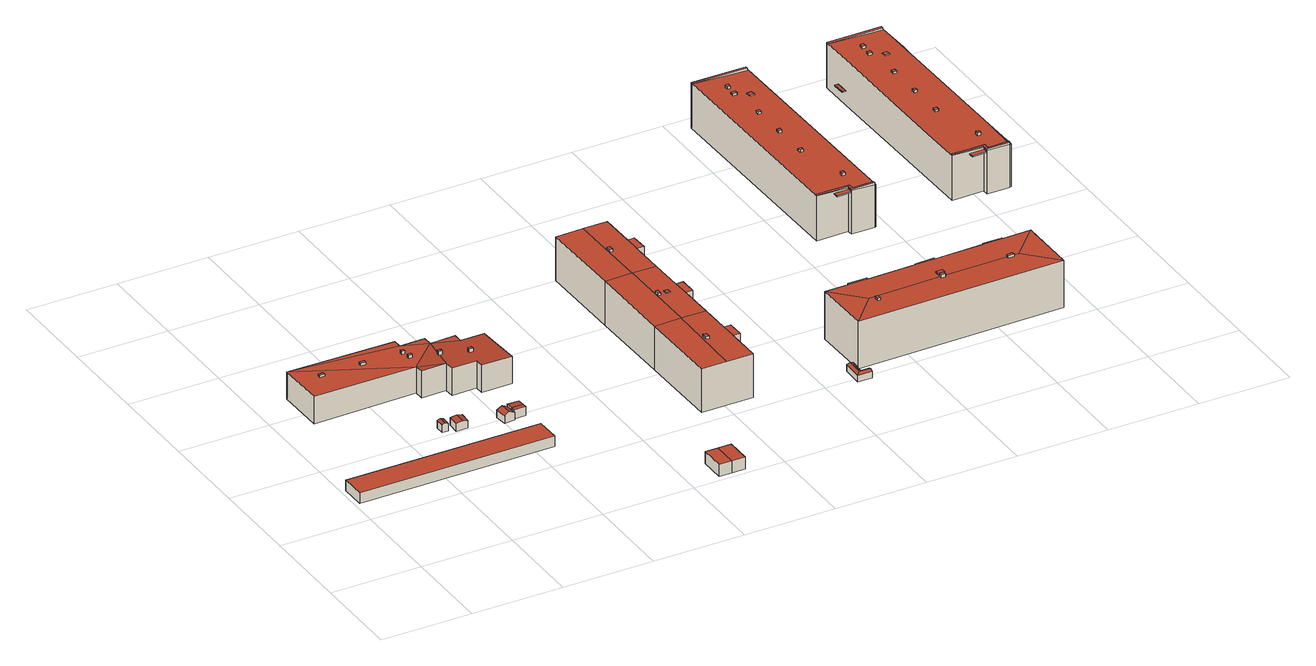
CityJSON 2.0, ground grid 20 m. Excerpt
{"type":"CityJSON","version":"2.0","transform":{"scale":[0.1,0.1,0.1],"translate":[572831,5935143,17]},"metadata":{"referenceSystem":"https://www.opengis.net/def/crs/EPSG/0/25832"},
"CityObjects":{
"building1":{"type":"Building","attributes":{"Grundfläche 2D":"235.758350","Grundhöhe NN":"18.228"},"geometry":[{"type":"Solid","lod":"3","boundaries":[[[[0,1,2,3]],[[4,5,3,2]],[[5,6,0,3]],[[6,7,1,0]],[[7,4,2,1]],[[7,6,5,4]]]],"semantics":{"surfaces":[{"type":"RoofSurface"},{"type":"WallSurface"},{"type":"GroundSurface"}],"values":[[0,1,1,1,1,2]]}}]},
"building2":{"type":"Building","attributes":{"Grundfläche 2D":"2.524249","Grundhöhe NN":"18.920"},"geometry":[{"type":"Solid","lod":"3","boundaries":[[[[8,9,10,11]],[[12,13,11,10]],[[12,10,9,14,15]],[[13,12,15,16]],[[8,11,13,16,17]],[[9,8,17,14]],[[15,14,17,16]]]],"semantics":{"surfaces":[{"type":"RoofSurface"},{"type":"WallSurface"},{"type":"GroundSurface"}],"values":[[0,0,1,1,1,1,2]]}}]},
"building3":{"type":"Building","attributes":{"Grundfläche 2D":"6.212478","Grundhöhe NN":"18.893"},"geometry":[{"type":"Solid","lod":"3","boundaries":[[[[18,19,20,21]],[[22,19,18,23]],[[21,20,24,25]],[[23,18,21,25,26]],[[22,23,26,27]],[[24,20,19,22,27]],[[25,24,27,26]]]],"semantics":{"surfaces":[{"type":"RoofSurface"},{"type":"WallSurface"},{"type":"GroundSurface"}],"values":[[0,0,1,1,1,1,2]]}}]},
"building4":{"type":"Building","attributes":{"Grundfläche 2D":"441.179085","Grundhöhe NN":"19.090"},"children":["building4-1","building4-2","building4-3","building4-4","building4-5","building4-6"],"geometry":[{"type":"Solid","lod":"3","boundaries":[[[[28,29,30]],[[31,32,28]],[[33,34,28,32,35]],[[28,34,36,29]],[[37,38,39,34,33,35,32,40,41,42]],[[43,34,39]],[[44,36,34]],[[45,29,36]],[[46,47,28,30]],[[47,48,31,28]],[[48,49,32,31]],[[49,50,40,32]],[[50,51,41,40]],[[51,52,42,41]],[[52,53,37,42]],[[53,54,38,37]],[[54,55,39,38]],[[55,56,43,39]],[[56,57,34,43]],[[57,58,44,34]],[[58,59,36,44]],[[59,60,45,36]],[[60,61,29,45]],[[61,46,30,29]],[[50,49,48,47,46,61,60,59,58,57,56,55,54,53,52,51]]]],"semantics":{"surfaces":[{"type":"RoofSurface"},{"type":"WallSurface"},{"type":"GroundSurface"}],"values":[[0,0,0,0,0,0,0,0,1,1,1,1,1,1,1,1,1,1,1,1,1,1,1,1,2]]}}]},
"building4-1":{"type":"BuildingInstallation","parents":["building4"],"geometry":[{"type":"MultiSurface","lod":"3","boundaries":[[[62,63,64,65,66]],[[67,68,64,63]],[[68,35,69,66,65,64]],[[69,70,62,66]],[[67,63,62,70,33]]],"semantics":{"surfaces":[{"type":"RoofSurface"},{"type":"WallSurface"}],"values":[0,1,1,1,1]}}]},
"building4-2":{"type":"BuildingInstallation","parents":["building4"],"geometry":[{"type":"MultiSurface","lod":"3","boundaries":[[[71,72,73,74]],[[74,73,75,76]],[[71,74,76,77]],[[72,71,77,78]],[[73,72,78,75]]],"semantics":{"surfaces":[{"type":"RoofSurface"},{"type":"WallSurface"}],"values":[0,1,1,1,1]}}]},
"building4-3":{"type":"BuildingInstallation","parents":["building4"],"geometry":[{"type":"MultiSurface","lod":"3","boundaries":[[[79,80,81,82]],[[82,81,83,84]],[[79,82,84,85]],[[80,79,85,86]],[[81,80,86,83]]],"semantics":{"surfaces":[{"type":"RoofSurface"},{"type":"WallSurface"}],"values":[0,1,1,1,1]}}]},
"building4-4":{"type":"BuildingInstallation","parents":["building4"],"geometry":[{"type":"MultiSurface","lod":"3","boundaries":[[[87,88,89,90]],[[90,89,91,92]],[[87,90,92,93]],[[88,87,93,94]],[[89,88,94,91]]],"semantics":{"surfaces":[{"type":"RoofSurface"},{"type":"WallSurface"}],"values":[0,1,1,1,1]}}]},
"building4-5":{"type":"BuildingInstallation","parents":["building4"],"geometry":[{"type":"MultiSurface","lod":"3","boundaries":[[[95,96,97,98,99,100]],[[101,98,97,96,102,103]],[[99,98,101,104]],[[105,95,100,99,104,106]],[[96,95,105,102]]],"semantics":{"surfaces":[{"type":"RoofSurface"},{"type":"WallSurface"}],"values":[0,1,1,1,1]}}]},
"building4-6":{"type":"BuildingInstallation","parents":["building4"],"geometry":[{"type":"MultiSurface","lod":"3","boundaries":[[[107,108,109,110]],[[108,107,111,112]],[[112,113,109,108]],[[114,115,110,109,113]],[[115,111,107,110]]],"semantics":{"surfaces":[{"type":"RoofSurface"},{"type":"WallSurface"}],"values":[0,1,1,1,1]}}]},
"building5":{"type":"Building","attributes":{"Grundfläche 2D":"6.192064","Grundhöhe NN":"18.867"},"geometry":[{"type":"Solid","lod":"3","boundaries":[[[[116,117,118,119]],[[120,116,119,121]],[[121,119,118,122,123]],[[120,121,123,124]],[[117,116,120,124,125]],[[118,117,125,122]],[[123,122,125,124]]]],"semantics":{"surfaces":[{"type":"RoofSurface"},{"type":"WallSurface"},{"type":"GroundSurface"}],"values":[[0,0,1,1,1,1,2]]}}]},
"building6":{"type":"Building","attributes":{"Grundfläche 2D":"2.509422","Grundhöhe NN":"18.937"},"geometry":[{"type":"Solid","lod":"3","boundaries":[[[[126,127,128,129]],[[130,131,129,128]],[[131,132,126,129]],[[132,133,127,126]],[[133,130,128,127]],[[133,132,131,130]]]],"semantics":{"surfaces":[{"type":"RoofSurface"},{"type":"WallSurface"},{"type":"GroundSurface"}],"values":[[0,1,1,1,1,2]]}}]},
"building7":{"type":"Building","attributes":{"Grundfläche 2D":"4.391129","Grundhöhe NN":"18.965"},"geometry":[{"type":"Solid","lod":"3","boundaries":[[[[128,134,135,129]],[[136,137,129,135]],[[137,138,128,129]],[[138,139,134,128]],[[139,136,135,134]],[[139,138,137,136]]]],"semantics":{"surfaces":[{"type":"RoofSurface"},{"type":"WallSurface"},{"type":"GroundSurface"}],"values":[[0,1,1,1,1,2]]}}]},
"building8":{"type":"Building","attributes":{"Grundfläche 2D":"16.040581","Grundhöhe NN":"17.592"},"geometry":[{"type":"Solid","lod":"3","boundaries":[[[[140,141,142,143]],[[141,140,144,145]],[[142,141,145,146]],[[143,142,146,147]],[[140,143,147,144]],[[145,144,147,146]]]],"semantics":{"surfaces":[{"type":"RoofSurface"},{"type":"WallSurface"},{"type":"GroundSurface"}],"values":[[0,1,1,1,1,2]]}}]},
"building9":{"type":"Building","attributes":{"Grundfläche 2D":"15.917579","Grundhöhe NN":"17.590"},"geometry":[{"type":"Solid","lod":"3","boundaries":[[[[143,142,148,149]],[[142,143,147,146]],[[148,142,146,150]],[[149,148,150,151]],[[143,149,151,147]],[[146,147,151,150]]]],"semantics":{"surfaces":[{"type":"RoofSurface"},{"type":"WallSurface"},{"type":"GroundSurface"}],"values":[[0,1,1,1,1,2]]}}]},
"building10":{"type":"Building","attributes":{"Grundfläche 2D":"661.863573","Grundhöhe NN":"17.951"},"children":["building10-1","building10-2","building10-3","building10-4","building10-5","building10-6","building10-7"],"geometry":[{"type":"Solid","lod":"3","boundaries":[[[[152,153,154,155,156,157,158]],[[157,159,160,152,158]],[[154,161,162,155]],[[159,157,163,164]],[[157,156,165,166,167,163]],[[165,168,169,166]],[[170,171,163,167,172,173]],[[172,174,175,173]],[[176,164,163,171]],[[160,159,177,178]],[[153,152,160,178,179]],[[154,153,179,180]],[[161,154,180,181]],[[162,161,181,182]],[[155,162,182,183]],[[156,155,183,184]],[[165,156,184,185]],[[168,165,185,186]],[[169,168,186,187]],[[166,169,187,188]],[[167,166,188,189]],[[159,164,190,177]],[[172,167,189,191]],[[174,172,191,192]],[[175,174,192,193]],[[173,175,193,194]],[[170,173,194,195]],[[176,171,170,195,196]],[[164,176,196,190]],[[185,184,183,182,181,180,179,178,177,190,196,195,194,193,192,191,189,188,187,186]]]],"semantics":{"surfaces":[{"type":"RoofSurface"},{"type":"WallSurface"},{"type":"GroundSurface"}],"values":[[0,0,0,0,0,0,0,0,0,1,1,1,1,1,1,1,1,1,1,1,1,1,1,1,1,1,1,1,1,2]]}}]},
"building10-1":{"type":"BuildingInstallation","parents":["building10"],"geometry":[{"type":"MultiSurface","lod":"3","boundaries":[[[197,198,199,200,201]],[[202,203,199,198]],[[200,199,203,204]],[[204,205,201,200]],[[205,206,202,198,197,201]]],"semantics":{"surfaces":[{"type":"RoofSurface"},{"type":"WallSurface"}],"values":[0,1,1,1,1]}}]},
"building10-2":{"type":"BuildingInstallation","parents":["building10"],"geometry":[{"type":"MultiSurface","lod":"3","boundaries":[[[207,208,209,210]],[[210,209,211,212]],[[212,213,207,210]],[[208,207,213,214]],[[214,211,209,208]]],"semantics":{"surfaces":[{"type":"RoofSurface"},{"type":"WallSurface"}],"values":[0,1,1,1,1]}}]},
"building10-3":{"type":"BuildingInstallation","parents":["building10"],"geometry":[{"type":"MultiSurface","lod":"3","boundaries":[[[215,216,217,218]],[[219,220,218,217]],[[220,221,215,218]],[[216,215,221,222]],[[217,216,222,219]]],"semantics":{"surfaces":[{"type":"RoofSurface"},{"type":"WallSurface"}],"values":[0,1,1,1,1]}}]},
"building10-4":{"type":"BuildingInstallation","parents":["building10"],"geometry":[{"type":"MultiSurface","lod":"3","boundaries":[[[223,224,225,226]],[[227,228,226,225]],[[223,226,228,229]],[[229,230,224,223]],[[225,224,230,227]]],"semantics":{"surfaces":[{"type":"RoofSurface"},{"type":"WallSurface"}],"values":[0,1,1,1,1]}}]},
"building10-5":{"type":"BuildingInstallation","parents":["building10"],"geometry":[{"type":"MultiSurface","lod":"3","boundaries":[[[231,232,233,234]],[[235,236,234,233]],[[236,237,231,234]],[[237,238,232,231]],[[238,235,233,232]],[[238,237,236,235]]],"semantics":{"surfaces":[{"type":"RoofSurface"},{"type":"WallSurface"},{"type":"OuterCeilingSurface"}],"values":[0,1,1,1,1,2]}}]},
"building10-6":{"type":"BuildingInstallation","parents":["building10"],"geometry":[{"type":"MultiSurface","lod":"3","boundaries":[[[239,240,241,242]],[[243,244,242,241]],[[244,245,239,242]],[[245,246,240,239]],[[246,243,241,240]],[[246,245,244,243]]],"semantics":{"surfaces":[{"type":"RoofSurface"},{"type":"WallSurface"},{"type":"OuterCeilingSurface"}],"values":[0,1,1,1,1,2]}}]},
"building10-7":{"type":"BuildingInstallation","parents":["building10"],"geometry":[{"type":"MultiSurface","lod":"3","boundaries":[[[247,248,249,250]],[[251,252,250,249]],[[252,253,247,250]],[[253,254,248,247]],[[254,251,249,248]],[[254,253,252,251]]],"semantics":{"surfaces":[{"type":"RoofSurface"},{"type":"WallSurface"},{"type":"OuterCeilingSurface"}],"values":[0,1,1,1,1,2]}}]},
"building11":{"type":"Building","attributes":{"Grundfläche 2D":"8.625376","Grundhöhe NN":"17.757"},"geometry":[{"type":"Solid","lod":"3","boundaries":[[[[255,256,257]],[[258,259,260,261,262,256]],[[263,264,261,260]],[[265,257,261,264]],[[261,257,256,262]],[[258,256,255,266,267]],[[260,259,258,267,268]],[[263,260,268,269]],[[265,264,263,269,270]],[[257,265,270,271]],[[255,257,271,266]],[[270,269,268,267,266,271]]]],"semantics":{"surfaces":[{"type":"RoofSurface"},{"type":"WallSurface"},{"type":"GroundSurface"}],"values":[[0,0,0,0,0,1,1,1,1,1,1,2]]}}]},
"building12":{"type":"Building","attributes":{"Grundfläche 2D":"589.869508","Grundhöhe NN":"17.248"},"children":["building12-1","building12-2","building12-3","building12-4"],"geometry":[{"type":"Solid","lod":"3","boundaries":[[[[272,273,274]],[[275,276,273,272,277,278]],[[279,278,277]],[[280,281,282,283]],[[284,285,286,287]],[[288,289,290,291]],[[283,284,287,288,291,274,273,276,275,278,279,280]],[[292,293,277,272]],[[293,294,279,277]],[[294,295,280,279]],[[295,296,281,280]],[[296,297,282,281]],[[298,299,284,283]],[[300,301,286,285]],[[302,303,288,287]],[[297,298,283,282]],[[299,300,285,284]],[[301,302,287,286]],[[303,304,289,288]],[[304,305,290,289]],[[305,306,291,290]],[[306,307,274,291]],[[307,292,272,274]],[[298,297,296,295,294,293,292,307,306,305,304,303,302,301,300,299]]]],"semantics":{"surfaces":[{"type":"RoofSurface"},{"type":"WallSurface"},{"type":"GroundSurface"}],"values":[[0,0,0,0,0,0,0,1,1,1,1,1,1,1,1,1,1,1,1,1,1,1,1,2]]}}]},
"building12-1":{"type":"BuildingInstallation","parents":["building12"],"geometry":[{"type":"MultiSurface","lod":"3","boundaries":[[[308,309,310,311,312]],[[313,310,309,308,314,276]],[[311,310,313,315]],[[315,316,317,312,311]],[[317,314,308,312]]],"semantics":{"surfaces":[{"type":"RoofSurface"},{"type":"WallSurface"}],"values":[0,1,1,1,1]}}]},
"building12-2":{"type":"BuildingInstallation","parents":["building12"],"geometry":[{"type":"MultiSurface","lod":"3","boundaries":[[[318,319,320,321]],[[321,320,322,323]],[[323,324,318,321]],[[319,318,324,325]],[[325,322,320,319]]],"semantics":{"surfaces":[{"type":"RoofSurface"},{"type":"WallSurface"}],"values":[0,1,1,1,1]}}]},
"building12-3":{"type":"BuildingInstallation","parents":["building12"],"geometry":[{"type":"MultiSurface","lod":"3","boundaries":[[[326,327,328,329]],[[329,328,330,331]],[[326,329,331,332]],[[327,326,332,333]],[[328,327,333,330]]],"semantics":{"surfaces":[{"type":"RoofSurface"},{"type":"WallSurface"}],"values":[0,1,1,1,1]}}]},
"building12-4":{"type":"BuildingInstallation","parents":["building12"],"geometry":[{"type":"MultiSurface","lod":"3","boundaries":[[[334,335,336,337,338]],[[336,335,339,340]],[[341,337,336,340,342]],[[338,337,341,343]],[[335,334,338,343,275,339]]],"semantics":{"surfaces":[{"type":"RoofSurface"},{"type":"WallSurface"}],"values":[0,1,1,1,1]}}]},
"building13":{"type":"Building","attributes":{"Grundfläche 2D":"604.839195","Grundhöhe NN":"17.978"},"children":["building13-1","building13-2","building13-3","building13-4","building13-5","building13-6","building13-7","building13-8","building13-9","building13-10"],"geometry":[{"type":"Solid","lod":"3","boundaries":[[[[344,345,346,345]],[[347,348,349,350,351,352,353,354,353,355,356,357,358,359,360,346],[345,346,345,344]],[[361,346,360,362,363,364]],[[365,348,347,346,361,364,363,366,367]],[[349,348,365,367,366,368,350]],[[351,350,368,369]],[[352,351,369,370]],[[353,352,370,371]],[[357,356,355,372,373]],[[355,353,371,372]],[[360,359,358,357,373,362]],[[369,368,366,363,362,373,372,371,370]]]],"semantics":{"surfaces":[{"type":"RoofSurface"},{"type":"WallSurface"},{"type":"GroundSurface"}],"values":[[0,0,1,1,1,1,1,1,1,1,1,2]]}}]},
"building13-1":{"type":"BuildingInstallation","parents":["building13"],"geometry":[{"type":"MultiSurface","lod":"3","boundaries":[[[374,375,376,377]],[[377,376,378,379]],[[374,377,379,380]],[[375,374,380,381]],[[376,375,381,378]]],"semantics":{"surfaces":[{"type":"RoofSurface"},{"type":"WallSurface"}],"values":[0,1,1,1,1]}}]},
"building13-2":{"type":"BuildingInstallation","parents":["building13"],"geometry":[{"type":"MultiSurface","lod":"3","boundaries":[[[382,383,384,385]],[[385,384,386,387]],[[382,385,387,388]],[[383,382,388,389]],[[384,383,389,386]]],"semantics":{"surfaces":[{"type":"RoofSurface"},{"type":"WallSurface"}],"values":[0,1,1,1,1]}}]},
"building13-3":{"type":"BuildingInstallation","parents":["building13"],"geometry":[{"type":"MultiSurface","lod":"3","boundaries":[[[390,391,392,393]],[[393,392,394,395]],[[390,393,395,396]],[[391,390,396,397]],[[392,391,397,394]]],"semantics":{"surfaces":[{"type":"RoofSurface"},{"type":"WallSurface"}],"values":[0,1,1,1,1]}}]},
"building13-4":{"type":"BuildingInstallation","parents":["building13"],"geometry":[{"type":"MultiSurface","lod":"3","boundaries":[[[358,398,399,357]],[[357,399,356]],[[398,358,400]],[[399,398,400,356]]],"semantics":{"surfaces":[{"type":"RoofSurface"},{"type":"WallSurface"}],"values":[0,1,1,1]}}]},
"building13-5":{"type":"BuildingInstallation","parents":["building13"],"geometry":[{"type":"MultiSurface","lod":"3","boundaries":[[[401,402,403,404,405,406,407,408,409,410,411,412]],[[413,414,415,416,417,411,410]],[[350,351,402,401]],[[418,403,402,351]],[[419,406,405,404,403,418,420,344]],[[419,345,421,422,409,408,407,406]],[[359,415,414,413,410,409,422,354,423]],[[416,415,359,360]],[[360,346,411,417,416]],[[346,347,348,412,411]],[[349,350,401,412,348]]],"semantics":{"surfaces":[{"type":"RoofSurface"},{"type":"WallSurface"}],"values":[0,0,1,1,1,1,1,1,1,1,1]}}]},
"building13-6":{"type":"BuildingInstallation","parents":["building13"],"geometry":[{"type":"MultiSurface","lod":"3","boundaries":[[[424,425,426,427]],[[427,426,428,429]],[[424,427,429,430]],[[425,424,430,431]],[[426,425,431,428]]],"semantics":{"surfaces":[{"type":"RoofSurface"},{"type":"WallSurface"}],"values":[0,1,1,1,1]}}]},
"building13-7":{"type":"BuildingInstallation","parents":["building13"],"geometry":[{"type":"MultiSurface","lod":"3","boundaries":[[[432,433,434,435]],[[435,434,436,437]],[[432,435,437,438]],[[433,432,438,439]],[[434,433,439,436]]],"semantics":{"surfaces":[{"type":"RoofSurface"},{"type":"WallSurface"}],"values":[0,1,1,1,1]}}]},
"building13-8":{"type":"BuildingInstallation","parents":["building13"],"geometry":[{"type":"MultiSurface","lod":"3","boundaries":[[[440,441,442,443]],[[443,442,444,445]],[[440,443,445,446]],[[441,440,446,447]],[[442,441,447,444]]],"semantics":{"surfaces":[{"type":"RoofSurface"},{"type":"WallSurface"}],"values":[0,1,1,1,1]}}]},
"building13-9":{"type":"BuildingInstallation","parents":["building13"],"geometry":[{"type":"MultiSurface","lod":"3","boundaries":[[[448,449,450,451]],[[451,450,452,453]],[[448,451,453,454]],[[449,448,454,455]],[[450,449,455,452]]],"semantics":{"surfaces":[{"type":"RoofSurface"},{"type":"WallSurface"}],"values":[0,1,1,1,1]}}]},
"building13-10":{"type":"BuildingInstallation","parents":["building13"],"geometry":[{"type":"MultiSurface","lod":"3","boundaries":[[[456,457,365,361]],[[365,367,364,361]],[[361,364,458,456]],[[457,456,458,459]],[[459,367,365,457]],[[459,458,364,367]]],"semantics":{"surfaces":[{"type":"RoofSurface"},{"type":"WallSurface"},{"type":"OuterCeilingSurface"}],"values":[0,1,1,1,1,2]}}]},
"building14":{"type":"Building","attributes":{"Grundfläche 2D":"604.877366","Grundhöhe NN":"17.966"},"children":["building14-1","building14-2","building14-3","building14-4","building14-5","building14-6","building14-7","building14-8","building14-9","building14-10","building14-11","building14-12","building14-13"],"geometry":[{"type":"Solid","lod":"3","boundaries":[[[[460,461,462,463,464,465,466,467,468,469,470,471,472,473,474,475]],[[476,460,475]],[[477,472,471,478,479,480]],[[481,473,472,477,480,479,482,483]],[[473,481,483,482,484,474]],[[475,474,484,485]],[[476,475,485,486]],[[463,462,461,460,476,486,487]],[[464,463,487,488]],[[466,465,464,488,489]],[[490,478,471,470,469,468,467,466,489,491]],[[485,484,482,479,478,490,491,489,488,487,486]]]],"semantics":{"surfaces":[{"type":"RoofSurface"},{"type":"WallSurface"},{"type":"GroundSurface"}],"values":[[0,0,1,1,1,1,1,1,1,1,1,2]]}}]},
"building14-1":{"type":"BuildingInstallation","parents":["building14"],"geometry":[{"type":"MultiSurface","lod":"3","boundaries":[[[492,493,494,495]],[[495,494,496,497]],[[492,495,497,498]],[[493,492,498,499]],[[494,493,499,496]]],"semantics":{"surfaces":[{"type":"RoofSurface"},{"type":"WallSurface"}],"values":[0,1,1,1,1]}}]},
"building14-2":{"type":"BuildingInstallation","parents":["building14"],"geometry":[{"type":"MultiSurface","lod":"3","boundaries":[[[500,501,502,503]],[[503,502,504,505]],[[500,503,505,506]],[[501,500,506,507]],[[502,501,507,504]]],"semantics":{"surfaces":[{"type":"RoofSurface"},{"type":"WallSurface"}],"values":[0,1,1,1,1]}}]},
"building14-3":{"type":"BuildingInstallation","parents":["building14"],"geometry":[{"type":"MultiSurface","lod":"3","boundaries":[[[508,509,510,511]],[[511,510,512,513]],[[508,511,513,514]],[[509,508,514,515]],[[510,509,515,512]]],"semantics":{"surfaces":[{"type":"RoofSurface"},{"type":"WallSurface"}],"values":[0,1,1,1,1]}}]},
"building14-4":{"type":"BuildingInstallation","parents":["building14"],"geometry":[{"type":"MultiSurface","lod":"3","boundaries":[[[516,517,518,519]],[[519,518,520,521]],[[516,519,521,522]],[[517,516,522,523]],[[518,517,523,520]]],"semantics":{"surfaces":[{"type":"RoofSurface"},{"type":"WallSurface"}],"values":[0,1,1,1,1]}}]},
"building14-5":{"type":"BuildingInstallation","parents":["building14"],"geometry":[{"type":"MultiSurface","lod":"3","boundaries":[[[524,525,526,527]],[[527,526,528,529]],[[524,527,529,530]],[[525,524,530,531]],[[526,525,531,528]]],"semantics":{"surfaces":[{"type":"RoofSurface"},{"type":"WallSurface"}],"values":[0,1,1,1,1]}}]},
"building14-6":{"type":"BuildingInstallation","parents":["building14"],"geometry":[{"type":"MultiSurface","lod":"3","boundaries":[[[467,532,533,466]],[[466,533,465]],[[534,532,467]],[[533,532,534,465]]],"semantics":{"surfaces":[{"type":"RoofSurface"},{"type":"WallSurface"}],"values":[0,1,1,1]}}]},
"building14-7":{"type":"BuildingInstallation","parents":["building14"],"geometry":[{"type":"MultiSurface","lod":"3","boundaries":[[[535,536,537,538]],[[538,537,539,540]],[[535,538,540,541]],[[536,535,541,542]],[[537,536,542,539]]],"semantics":{"surfaces":[{"type":"RoofSurface"},{"type":"WallSurface"}],"values":[0,1,1,1,1]}}]},
"building14-8":{"type":"BuildingInstallation","parents":["building14"],"geometry":[{"type":"MultiSurface","lod":"3","boundaries":[[[543,544,545,546,547,548,549,550,551,552,553]],[[554,555,556,557,558,559,552,551]],[[560,561,562,563,549,548,547,546]],[[474,475,564,545,544,543]],[[564,560,546,545]],[[554,551,550,549,563,565,566,567,470,557,556,555]],[[558,557,470,471]],[[471,472,552,559,558]],[[472,473,553,552]],[[474,543,553,473]]],"semantics":{"surfaces":[{"type":"RoofSurface"},{"type":"WallSurface"}],"values":[0,0,1,1,1,1,1,1,1,1]}}]},
"building14-9":{"type":"BuildingInstallation","parents":["building14"],"geometry":[{"type":"MultiSurface","lod":"3","boundaries":[[[568,569,570,571]],[[571,570,572,573]],[[568,571,573,574]],[[569,568,574,575]],[[570,569,575,572]]],"semantics":{"surfaces":[{"type":"RoofSurface"},{"type":"WallSurface"}],"values":[0,1,1,1,1]}}]},
"building14-10":{"type":"BuildingInstallation","parents":["building14"],"geometry":[{"type":"MultiSurface","lod":"3","boundaries":[[[576,577,578,579]],[[580,581,579,578]],[[581,582,576,579]],[[582,583,577,576]],[[583,580,578,577]],[[583,582,581,580]]],"semantics":{"surfaces":[{"type":"RoofSurface"},{"type":"WallSurface"},{"type":"OuterCeilingSurface"}],"values":[0,1,1,1,1,2]}}]},
"building14-11":{"type":"BuildingInstallation","parents":["building14"],"geometry":[{"type":"MultiSurface","lod":"3","boundaries":[[[584,585,586,587]],[[588,589,587,586]],[[589,590,584,587]],[[590,591,585,584]],[[591,588,586,585]],[[591,590,589,588]]],"semantics":{"surfaces":[{"type":"RoofSurface"},{"type":"WallSurface"},{"type":"OuterCeilingSurface"}],"values":[0,1,1,1,1,2]}}]},
"building14-12":{"type":"BuildingInstallation","parents":["building14"],"geometry":[{"type":"MultiSurface","lod":"3","boundaries":[[[592,593,481,477]],[[477,480,594,592]],[[593,592,594,595]],[[595,483,481,593]],[[481,483,480,477]],[[595,594,480,483]]],"semantics":{"surfaces":[{"type":"RoofSurface"},{"type":"WallSurface"},{"type":"OuterCeilingSurface"}],"values":[0,1,1,1,1,2]}}]},
"building14-13":{"type":"BuildingInstallation","parents":["building14"],"geometry":[{"type":"MultiSurface","lod":"3","boundaries":[[[596,597,598,599]],[[600,601,598,597]],[[601,602,599,598]],[[602,603,596,599]],[[603,600,597,596]],[[600,603,602,601]]],"semantics":{"surfaces":[{"type":"RoofSurface"},{"type":"WallSurface"},{"type":"OuterCeilingSurface"}],"values":[0,1,1,1,1,2]}}]}
},
"vertices":[
[3,303,35],[3,248,35],[434,250,35],[433,304,35],[434,250,12],[433,304,12],[3,303,12],[3,248,12],
[264,410,36],[264,391,36],[270,391,38],[271,410,38],[277,390,36],[277,410,36],[264,391,19],[277,390,19],[277,410,19],[264,410,19],
[303,380,39],[304,405,39],[291,406,36],[290,381,36],[316,405,36],[315,380,36],[291,406,19],[290,381,19],[315,380,19],[316,405,19],
[290,539,80],[62,641,82],[63,535,82],[290,518,82],[345,519,82],[351,562,79],[358,607,77],[351,556,79],[302,626,77],[468,480,82],[467,589,76],[414,588,77],[346,498,83],[401,499,82],[401,479,83],[414,608,77],[357,627,77],[302,645,77],[63,535,21],[290,539,21],[290,518,21],[345,519,21],[346,498,21],[401,499,21],[401,479,21],[468,480,21],[467,589,21],[414,588,21],[414,608,21],[358,607,21],[357,627,21],[302,626,21],[302,645,21],[62,641,21],
[356,562,88],[349,562,88],[349,556,88],[351,556,88],[356,556,88],[349,562,79],[349,556,79],[356,556,79],[356,562,79],
[118,599,86],[108,599,86],[108,593,86],[118,593,86],[108,593,81],[118,593,81],[118,599,81],[108,599,81],
[289,595,85],[296,595,85],[296,601,85],[289,601,85],[296,601,78],[289,601,78],[289,595,78],[296,595,78],
[209,600,86],[198,600,86],[198,594,86],[209,594,86],[198,594,80],[209,594,80],[209,600,80],[198,600,80],
[405,542,88],[405,536,88],[406,536,88],[413,536,88],[412,542,88],[407,542,88],[413,536,79],[405,536,80],[406,536,80],[412,542,79],[405,542,79],[407,542,79],
[301,581,86],[293,581,86],[293,575,86],[301,575,86],[301,581,78],[293,581,78],[293,575,79],[295,575,79],[301,575,78],
[396,362,42],[408,362,36],[407,389,36],[395,388,42],[385,361,36],[383,388,36],[407,389,19],[383,388,19],[385,361,19],[408,362,19],
[410,367,39],[435,367,39],[435,377,39],[410,377,39],[435,377,19],[410,377,19],[410,367,19],[435,367,19],
[435,395,37],[410,395,37],[410,395,20],[410,377,20],[435,377,20],[435,395,20],
[660,62,33],[660,7,33],[688,7,33],[688,62,33],[660,62,6],[660,7,6],[688,7,6],[688,62,6],
[717,7,33],[717,62,33],[717,7,6],[717,62,6],
[798,225,109],[857,226,108],[856,304,108],[856,341,108],[855,409,108],[800,408,109],[799,328,109],[741,407,108],[743,225,108],[872,304,108],[871,341,108],[798,599,109],[738,598,108],[854,488,108],[853,525,108],[852,600,108],[870,488,108],[869,525,108],[850,791,108],[797,790,109],[851,675,108],[851,712,108],[867,675,108],[866,713,108],[736,789,108],[741,407,10],[743,225,10],[857,226,10],[856,304,10],[872,304,10],[871,341,10],[856,341,10],[855,409,10],[854,488,10],[870,488,10],[869,525,10],[853,525,10],[852,600,10],[738,598,10],[851,675,10],[867,675,10],[866,713,10],[851,712,10],[850,791,10],[736,789,10],
[803,326,114],[803,316,114],[810,316,114],[810,327,114],[803,328,114],[803,316,109],[810,316,109],[810,327,109],[803,328,109],[803,326,109],
[807,501,114],[807,513,114],[801,513,114],[801,501,114],[801,513,109],[801,501,109],[807,501,109],[807,513,109],
[828,511,110],[819,511,110],[819,501,110],[828,502,110],[819,501,109],[828,502,108],[828,511,108],[819,511,109],
[805,699,114],[798,699,114],[799,688,114],[805,688,114],[799,688,109],[805,688,109],[805,699,109],[798,699,109],
[881,334,39],[871,334,39],[872,312,39],[882,312,39],[872,312,37],[882,312,37],[881,334,37],[871,334,37],
[879,519,39],[869,519,39],[870,496,39],[879,496,39],[870,496,37],[879,496,37],[879,519,37],[869,519,37],
[877,707,39],[866,707,39],[866,684,39],[877,684,39],[866,684,37],[877,684,37],[877,707,37],[866,707,37],
[1077,226,23],[1070,226,26],[1076,194,23],[1063,226,23],[1062,187,23],[1062,181,23],[1069,187,26],[1069,195,26],[1093,180,23],[1093,186,26],[1094,194,23],[1077,226,8],[1063,226,8],[1062,181,8],[1093,180,8],[1094,194,8],[1076,194,8],
[1091,232,108],[1150,296,109],[1089,360,108],[1457,300,109],[1318,299,109],[1547,238,108],[1484,301,109],[1546,367,108],[1484,366,108],[1483,369,108],[1441,368,108],[1442,365,108],[1333,364,108],[1333,367,108],[1291,366,108],[1291,363,108],[1184,361,108],[1184,365,108],[1142,365,108],[1142,361,108],[1091,232,2],[1547,238,2],[1546,367,2],[1484,366,2],[1483,369,2],[1441,368,2],[1442,365,2],[1333,364,2],[1333,367,2],[1291,366,2],[1291,363,2],[1184,361,2],[1184,365,2],[1142,365,2],[1142,361,2],[1089,360,2],
[1318,294,116],[1318,299,116],[1318,302,116],[1308,301,116],[1309,294,116],[1318,302,109],[1318,294,109],[1308,301,109],[1309,299,109],[1309,294,109],
[1324,318,111],[1309,317,111],[1309,309,111],[1325,309,111],[1309,309,109],[1325,309,109],[1324,318,108],[1309,317,109],
[1167,290,114],[1161,290,114],[1161,280,114],[1167,280,114],[1161,280,109],[1167,280,109],[1167,290,109],[1161,290,109],
[1457,300,114],[1457,296,114],[1470,296,114],[1470,303,114],[1457,302,114],[1457,296,109],[1470,296,109],[1470,303,109],[1470,301,109],[1457,302,109],
[1351,667,107],[1321,673,108],[1316,674,108],[1317,666,108],[1317,662,108],[1321,662,108],[1367,662,106],[1367,663,106],[1370,663,106],[1362,1154,106],[1317,679,108],[1362,1158,106],[1360,1158,106],[1239,1156,112],[1239,1150,112],[1246,678,111],[1246,673,111],[1316,674,106],[1246,673,10],[1316,674,10],[1316,674,104],[1317,662,106],[1317,662,10],[1317,662,104],[1367,662,10],[1367,663,10],[1370,663,10],[1362,1154,10],[1362,1158,10],[1239,1156,10],
[1296,1003,114],[1296,995,114],[1303,995,114],[1303,1003,114],[1303,995,109],[1303,1003,109],[1296,1003,109],[1296,995,109],
[1334,726,114],[1327,726,114],[1327,718,114],[1334,718,114],[1327,718,108],[1334,718,108],[1334,726,108],[1327,726,108],
[1296,1105,115],[1296,1113,115],[1289,1113,115],[1289,1105,115],[1289,1113,109],[1289,1105,109],[1296,1105,109],[1296,1113,109],
[1360,1152,111],[1360,1158,111],[1360,1152,106],
[1367,662,111],[1367,663,111],[1367,667,111],[1353,667,111],[1351,667,111],[1321,666,111],[1321,673,111],[1321,674,111],[1321,679,111],[1317,679,111],[1316,674,111],[1317,662,111],[1316,679,111],[1284,679,111],[1246,678,112],[1246,673,112],[1284,673,111],[1367,667,106],[1321,666,108],[1353,667,107],[1321,674,108],[1321,679,108],[1316,679,108],
[1298,841,114],[1298,833,114],[1305,833,114],[1305,841,114],[1305,833,109],[1305,841,109],[1298,841,109],[1298,833,109],
[1287,1086,114],[1287,1078,114],[1296,1078,114],[1296,1086,114],[1296,1078,109],[1296,1086,109],[1287,1086,109],[1287,1078,109],
[1326,1063,110],[1325,1074,110],[1315,1073,110],[1315,1063,110],[1315,1073,108],[1315,1063,108],[1326,1063,108],[1325,1074,108],
[1297,923,114],[1297,915,114],[1304,915,114],[1304,923,114],[1304,915,109],[1304,923,109],[1297,923,109],[1297,915,109],
[1284,673,106],[1284,661,106],[1284,673,104],[1284,661,104],
[1669,751,106],[1664,1054,106],[1664,1083,106],[1662,1158,106],[1662,1162,106],[1660,1162,106],[1539,1160,112],[1539,1154,112],[1540,1087,112],[1544,770,111],[1546,682,111],[1546,677,111],[1616,678,108],[1617,666,108],[1667,666,106],[1667,667,106],[1670,667,106],[1616,678,105],[1546,677,10],[1616,678,10],[1616,678,103],[1617,666,105],[1617,666,10],[1617,666,103],[1667,666,10],[1667,667,10],[1670,667,10],[1662,1158,10],[1662,1162,10],[1539,1160,10],[1540,1087,10],[1539,1154,10],
[1626,1067,110],[1625,1078,110],[1615,1077,110],[1616,1067,110],[1615,1077,108],[1616,1067,108],[1626,1067,108],[1625,1078,108],
[1588,1090,114],[1587,1082,114],[1596,1082,114],[1596,1090,114],[1596,1082,109],[1596,1090,109],[1588,1090,109],[1587,1082,109],
[1634,730,114],[1627,730,114],[1627,722,114],[1634,722,114],[1627,722,108],[1634,722,108],[1634,730,108],[1627,730,108],
[1598,845,114],[1598,837,114],[1605,837,114],[1605,845,114],[1605,837,109],[1605,845,109],[1598,845,109],[1598,837,109],
[1596,1007,114],[1596,999,114],[1603,999,114],[1603,1007,114],[1603,999,109],[1603,1007,109],[1596,1007,109],[1596,999,109],
[1660,1156,111],[1660,1162,111],[1660,1156,106],
[1597,927,114],[1597,919,114],[1604,919,114],[1604,927,114],[1604,919,109],[1604,927,109],[1597,927,109],[1597,919,109],
[1667,666,111],[1667,667,111],[1667,671,111],[1621,670,111],[1621,677,111],[1621,678,111],[1621,683,111],[1620,683,111],[1616,683,111],[1616,678,111],[1617,666,111],[1590,683,111],[1588,683,111],[1583,683,111],[1546,682,112],[1546,677,112],[1583,678,111],[1621,670,108],[1621,677,108],[1621,678,108],[1621,683,108],[1667,671,106],[1620,683,108],[1590,683,109],[1588,683,110],
[1596,1109,115],[1596,1118,115],[1589,1118,115],[1589,1109,115],[1589,1118,109],[1589,1109,109],[1596,1109,109],[1596,1118,109],
[1532,1115,42],[1532,1087,42],[1540,1087,42],[1539,1115,42],[1540,1087,40],[1539,1115,40],[1532,1115,40],[1532,1087,40],
[1677,781,28],[1668,781,28],[1669,751,28],[1677,751,28],[1669,751,26],[1677,751,26],[1677,781,26],[1668,781,26],
[1583,678,105],[1584,665,105],[1583,678,103],[1584,665,103],
[1673,1083,28],[1664,1083,28],[1664,1054,28],[1673,1054,28],[1664,1083,26],[1664,1054,26],[1673,1054,26],[1673,1083,26]
]}
